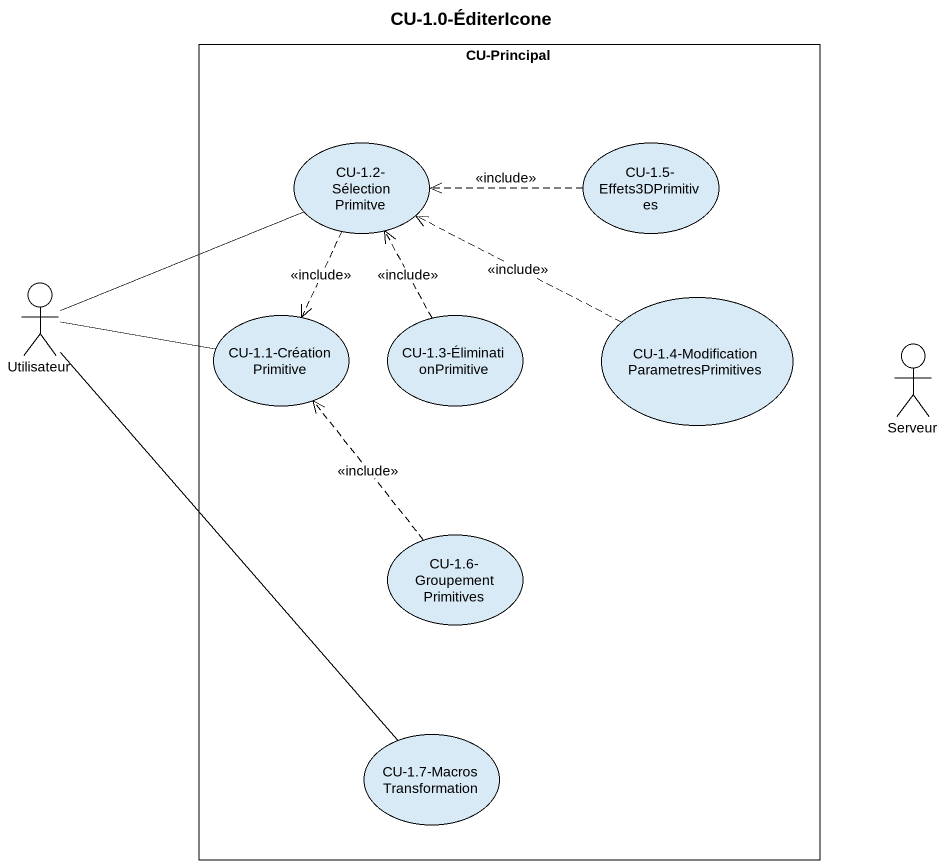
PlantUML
@startuml
title CU-1.0-ÉditerIcone
rectangle "CU-Principal" as CU_Principal {
  usecase "CU-1.2-SélectionPrimitve" as CU_1_2_SélectionPrimitve
  usecase "CU-1.5-Effets3DPrimitives" as CU_1_5_Effets3DPrimitives
  usecase "CU-1.4-ModificationParametresPrimitives" as CU_1_4_ModificationParametre
  usecase "CU-1.1-CréationPrimitive" as CU_1_1_CréationPrimitive
  usecase "CU-1.3-ÉliminationPrimitive" as CU_1_3_ÉliminationPrimitive
  usecase "CU-1.6-GroupementPrimitives" as CU_1_6_GroupementPrimitives
  usecase "CU-1.7-MacrosTransformation" as CU_1_7_MacrosTransformation
}
actor Utilisateur
actor Serveur
CU_1_2_SélectionPrimitve ..> CU_1_1_CréationPrimitive : <<include>>
CU_1_5_Effets3DPrimitives .left.> CU_1_2_SélectionPrimitve : <<include>>
Utilisateur -right- CU_1_2_SélectionPrimitve
CU_1_4_ModificationParametre .left.> CU_1_2_SélectionPrimitve : <<include>>
CU_1_1_CréationPrimitive -left- Utilisateur
CU_1_3_ÉliminationPrimitive .up.> CU_1_2_SélectionPrimitve : <<include>>
CU_1_6_GroupementPrimitives .up.> CU_1_1_CréationPrimitive : <<include>>
CU_1_7_MacrosTransformation -up- Utilisateur
@enduml
